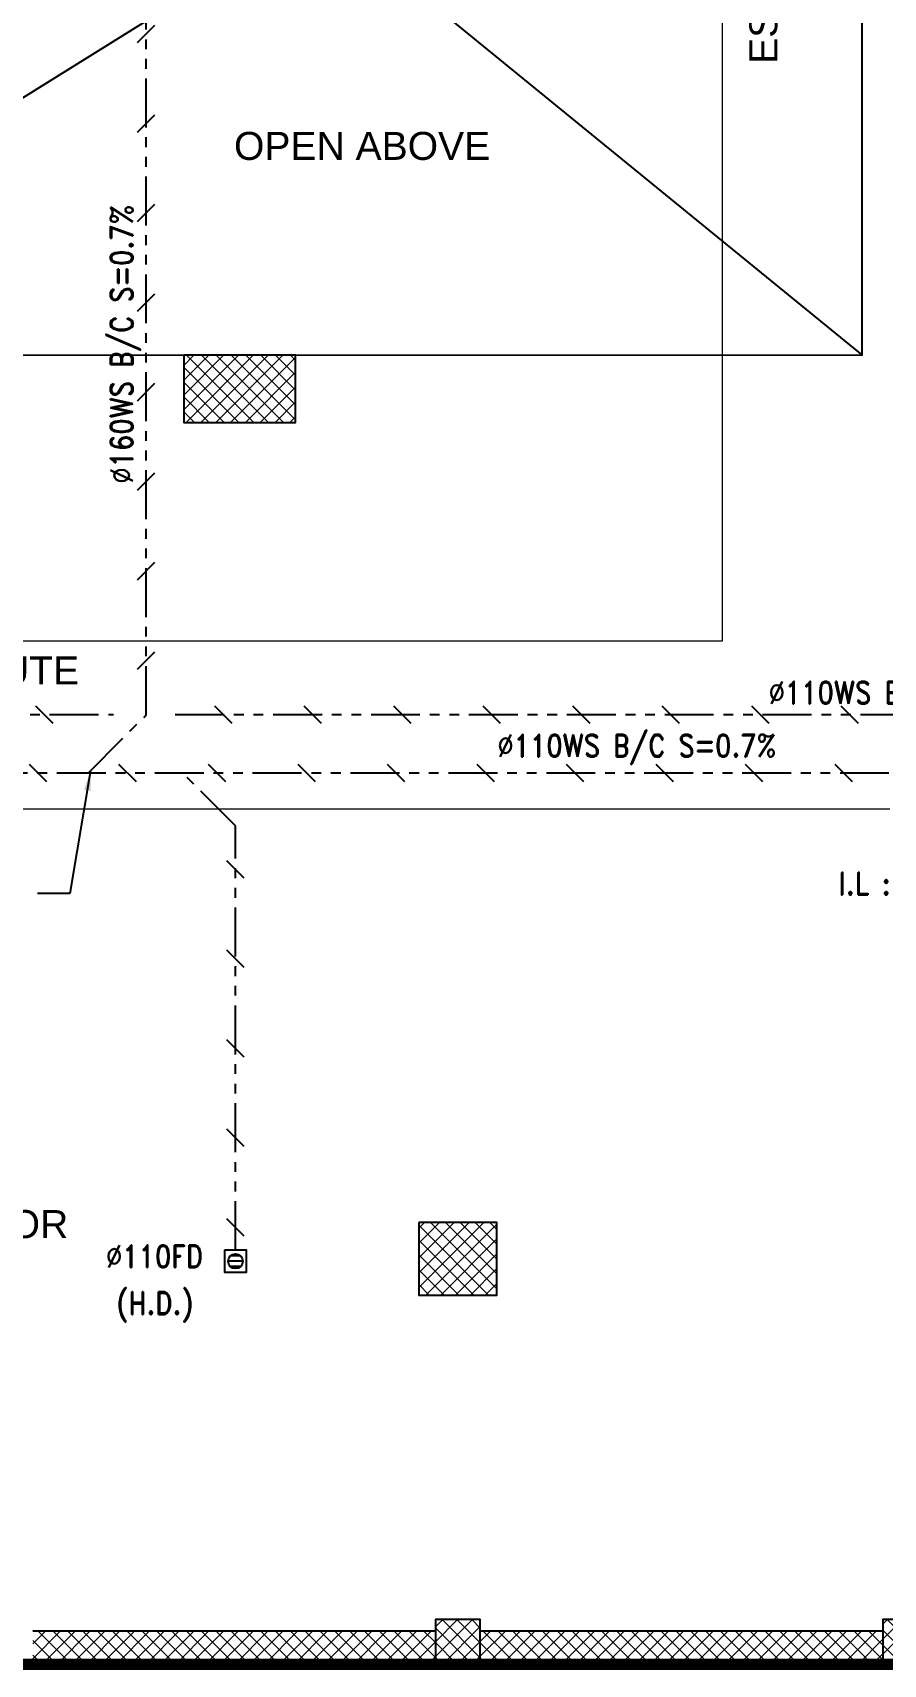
# Model space of a CAD drawing. Header units: inches. Extents: x 860051 to 1567527, y 277639 to 595672.
# Drawn here: x 1047074 to 1054677, y 339559 to 354142 of the extents above; entities that cross this region are included whole.
import ezdxf

# ---------------------------------------------------------------- set-up
doc = ezdxf.new("R2010")
doc.units = ezdxf.units.IN
doc.header["$MEASUREMENT"] = 0
for name, pattern in [('DASHED2', [9.525, 6.35, -3.175]), ('HIDDEN', [9.525, 6.35, -3.175]), ('PHANTOM2', [1.25, 0.625, -0.125, 0.125, -0.125, 0.125, -0.125])]:
    doc.linetypes.add(name, pattern=pattern)
for name, color, linetype, lineweight in [('A-HATCH CONCRETE', 254, 'Continuous', 5), ('A-LEASING LINE', 7, 'DASHED2', 9), ('escape route', 8, 'HIDDEN', 15)]:
    doc.layers.add(name, color=color, linetype=linetype, lineweight=lineweight)
for name, color, linetype in [('P-PIPE-DRA', 40, 'Continuous'), ('P-PIPE-DRA-TXT', 181, 'Continuous'), ('S-COL', 210, 'Continuous'), ('S-WALL', 1, 'Continuous'), ('SHAFT', 7, 'Continuous'), ('TEXT', 181, 'Continuous')]:
    doc.layers.add(name, color=color, linetype=linetype)
doc.styles.add('SS', font='romand.shx', dxfattribs={"width": 0.85, "height": 200})
doc.styles.get("Standard").update_dxf_attribs({"font": 'arial.ttf'})
doc.styles.add('style1', font='arial.ttf')
doc.dimstyles.get("Standard").update_dxf_attribs({"dimtxt": 0.18, "dimasz": 0.18, "dimexe": 0.18, "dimexo": 0.0625, "dimgap": 0.09, "dimtad": 0, "dimtih": 1, "dimtoh": 1, "dimdec": 4, "dimzin": 0, "dimdsep": 46, "dimtxsty": 'Standard', "dimcen": 0.09, "dimadec": 0, "dimazin": 0, "dimtfac": 1, "dimtdec": 4, "dimtofl": 0, "dimtmove": 0, "dimatfit": 3, "dimfxl": 1, "dimtolj": 1, "dimtzin": 0, "dimarcsym": 0})
pattern_1 = [(45, (1013480.555, -68927.58), (-66.29126, 66.29126), []), (135, (1013480.555, -68927.58), (-66.29126, -66.29126), [])]

# ---------------------------------------------------------------- blocks, each defined once
blk = doc.blocks.new('FD')
at = {"layer": 'P-PIPE-DRA', "color": 1, "linetype": 'Continuous'}
for p, q in [((-0.045, 0.146), (0.045, 0.146)), ((-0.066, 0.099), (0.066, 0.099)), ((-0.045, 0.051), (0.045, 0.051))]:
    blk.add_line(p, q, dxfattribs=at)
at = {"layer": 'P-PIPE-DRA', "color": 3, "linetype": 'Continuous'}
blk.add_lwpolyline([(0.099, 0), (0.099, 0.197), (-0.099, 0.197), (-0.099, 0)], close=True, dxfattribs=at)
at = {"layer": 'P-PIPE-DRA', "color": 1, "linetype": 'Continuous'}
blk.add_circle((0, 0.099), 0.0657, dxfattribs=at)

msp = doc.modelspace()

# ---------------------------------------------------------------- hatches: boundary and pattern name
at = {"layer": 'A-HATCH CONCRETE'}
h = msp.add_hatch(dxfattribs=at)
h.set_pattern_fill('ANSI37', color=251, scale=750)
h.set_pattern_definition(pattern_1)
h.paths.add_polyline_path([(1048424.1, 351259.4), (1048424.1, 350659.4), (1049424.1, 350659.4), (1049424.1, 351259.4)])
h = msp.add_hatch(dxfattribs=at)
h.set_pattern_fill('ANSI37', color=251, scale=750)
h.set_pattern_definition(pattern_1)
h.paths.add_polyline_path([(1050524.1, 343509.4), (1050524.1, 342859.4), (1051224.1, 342859.4), (1051224.1, 343509.4)])
h = msp.add_hatch(dxfattribs=at)
h.set_pattern_fill('ANSI37', color=251, scale=750)
h.set_pattern_definition(pattern_1)
h.paths.add_polyline_path([(1050674.1, 339559.4), (1051074.1, 339559.4), (1051074.1, 339959.4), (1050674.1, 339959.4)])
h = msp.add_hatch(dxfattribs=at)
h.set_pattern_fill('ANSI37', color=251, scale=750)
h.set_pattern_definition([(45, (1013479.92, -68927.58), (-66.29126, 66.29126), []), (135, (1013479.92, -68927.58), (-66.29126, -66.29126), [])])
h.paths.add_polyline_path([(1054673.4, 339559.4), (1055073.4, 339559.4), (1055073.4, 339959.4), (1054673.4, 339959.4)])

# ---------------------------------------------------------------- linework, layer by layer
at = {"layer": 'A-HATCH CONCRETE', "color": 251, "linetype": 'Continuous'}
for p, q in [((1047074.1, 339741.9), (1047191.6, 339859.4)), ((1047074.1, 339609.3), (1047324.2, 339859.4)), ((1047421.4, 339559.4), (1047121.4, 339859.4)), ((1047156.8, 339559.4), (1047456.8, 339859.4)), ((1047554, 339559.4), (1047254, 339859.4)), ((1047289.4, 339559.4), (1047589.4, 339859.4)), ((1047686.6, 339559.4), (1047386.6, 339859.4)), ((1047422, 339559.4), (1047722, 339859.4)), ((1047819.2, 339559.4), (1047519.2, 339859.4)), ((1047554.5, 339559.4), (1047854.5, 339859.4)), ((1047951.7, 339559.4), (1047651.7, 339859.4)), ((1047687.1, 339559.4), (1047987.1, 339859.4)), ((1048084.3, 339559.4), (1047784.3, 339859.4)), ((1047819.7, 339559.4), (1048119.7, 339859.4)), ((1048216.9, 339559.4), (1047916.9, 339859.4)), ((1047952.3, 339559.4), (1048252.3, 339859.4)), ((1048349.5, 339559.4), (1048049.5, 339859.4)), ((1048084.9, 339559.4), (1048384.9, 339859.4)), ((1048482.1, 339559.4), (1048182.1, 339859.4)), ((1048217.4, 339559.4), (1048517.4, 339859.4)), ((1048614.7, 339559.4), (1048314.7, 339859.4)), ((1048350, 339559.4), (1048650, 339859.4)), ((1048747.2, 339559.4), (1048447.2, 339859.4)), ((1048482.6, 339559.4), (1048782.6, 339859.4)), ((1048879.8, 339559.4), (1048579.8, 339859.4)), ((1048615.2, 339559.4), (1048915.2, 339859.4)), ((1049012.4, 339559.4), (1048712.4, 339859.4)), ((1048747.8, 339559.4), (1049047.8, 339859.4)), ((1049145, 339559.4), (1048845, 339859.4)), ((1048880.4, 339559.4), (1049180.4, 339859.4)), ((1049277.6, 339559.4), (1048977.6, 339859.4)), ((1049012.9, 339559.4), (1049312.9, 339859.4)), ((1049410.1, 339559.4), (1049110.1, 339859.4)), ((1049145.5, 339559.4), (1049445.5, 339859.4)), ((1049542.7, 339559.4), (1049242.7, 339859.4)), ((1049278.1, 339559.4), (1049578.1, 339859.4)), ((1049675.3, 339559.4), (1049375.3, 339859.4)), ((1049410.7, 339559.4), (1049710.7, 339859.4)), ((1049807.9, 339559.4), (1049507.9, 339859.4)), ((1049543.3, 339559.4), (1049843.3, 339859.4)), ((1049940.5, 339559.4), (1049640.5, 339859.4)), ((1049675.9, 339559.4), (1049975.9, 339859.4)), ((1050073.1, 339559.4), (1049773.1, 339859.4)), ((1049808.4, 339559.4), (1050108.4, 339859.4)), ((1050205.6, 339559.4), (1049905.6, 339859.4)), ((1049941, 339559.4), (1050241, 339859.4)), ((1050338.2, 339559.4), (1050038.2, 339859.4)), ((1050073.6, 339559.4), (1050373.6, 339859.4)), ((1050470.8, 339559.4), (1050170.8, 339859.4)), ((1050206.2, 339559.4), (1050506.2, 339859.4)), ((1050603.4, 339559.4), (1050303.4, 339859.4)), ((1050338.8, 339559.4), (1050638.8, 339859.4)), ((1050674.1, 339621.3), (1050436, 339859.4)), ((1050674.1, 339753.9), (1050568.6, 339859.4)), ((1051074.1, 339764.4), (1051169.1, 339859.4)), ((1051074.1, 339631.8), (1051301.7, 339859.4)), ((1051398.9, 339559.4), (1051098.9, 339859.4)), ((1051134.3, 339559.4), (1051434.3, 339859.4)), ((1051531.5, 339559.4), (1051231.5, 339859.4)), ((1051266.8, 339559.4), (1051566.8, 339859.4)), ((1051664.1, 339559.4), (1051364.1, 339859.4)), ((1051399.4, 339559.4), (1051699.4, 339859.4)), ((1051796.6, 339559.4), (1051496.6, 339859.4)), ((1051532, 339559.4), (1051832, 339859.4)), ((1051929.2, 339559.4), (1051629.2, 339859.4)), ((1051664.6, 339559.4), (1051964.6, 339859.4)), ((1052061.8, 339559.4), (1051761.8, 339859.4)), ((1051797.2, 339559.4), (1052097.2, 339859.4)), ((1052194.4, 339559.4), (1051894.4, 339859.4)), ((1051929.8, 339559.4), (1052229.8, 339859.4)), ((1052327, 339559.4), (1052027, 339859.4)), ((1052062.3, 339559.4), (1052362.3, 339859.4)), ((1052459.5, 339559.4), (1052159.5, 339859.4)), ((1052194.9, 339559.4), (1052494.9, 339859.4)), ((1052592.1, 339559.4), (1052292.1, 339859.4)), ((1052327.5, 339559.4), (1052627.5, 339859.4)), ((1052724.7, 339559.4), (1052424.7, 339859.4)), ((1052460.1, 339559.4), (1052760.1, 339859.4)), ((1052857.3, 339559.4), (1052557.3, 339859.4)), ((1052592.7, 339559.4), (1052892.7, 339859.4)), ((1052989.9, 339559.4), (1052689.9, 339859.4)), ((1052725.3, 339559.4), (1053025.3, 339859.4)), ((1053122.5, 339559.4), (1052822.5, 339859.4)), ((1052857.8, 339559.4), (1053157.8, 339859.4)), ((1053255, 339559.4), (1052955, 339859.4)), ((1052990.4, 339559.4), (1053290.4, 339859.4)), ((1053387.6, 339559.4), (1053087.6, 339859.4)), ((1053123, 339559.4), (1053423, 339859.4)), ((1053520.2, 339559.4), (1053220.2, 339859.4)), ((1053255.6, 339559.4), (1053555.6, 339859.4)), ((1053652.8, 339559.4), (1053352.8, 339859.4)), ((1053388.2, 339559.4), (1053688.2, 339859.4)), ((1053785.4, 339559.4), (1053485.4, 339859.4)), ((1053520.7, 339559.4), (1053820.7, 339859.4)), ((1053918, 339559.4), (1053618, 339859.4)), ((1053653.3, 339559.4), (1053953.3, 339859.4)), ((1054050.5, 339559.4), (1053750.5, 339859.4)), ((1053785.9, 339559.4), (1054085.9, 339859.4)), ((1054183.1, 339559.4), (1053883.1, 339859.4)), ((1053918.5, 339559.4), (1054218.5, 339859.4)), ((1054315.7, 339559.4), (1054015.7, 339859.4)), ((1054051.1, 339559.4), (1054351.1, 339859.4)), ((1054448.3, 339559.4), (1054148.3, 339859.4)), ((1054183.7, 339559.4), (1054483.7, 339859.4)), ((1054580.9, 339559.4), (1054280.9, 339859.4)), ((1054316.2, 339559.4), (1054616.2, 339859.4)), ((1054674.1, 339598.8), (1054413.4, 339859.4)), ((1054448.8, 339559.4), (1054674.1, 339784.7)), ((1054674.1, 339731.4), (1054546, 339859.4)), ((1047288.8, 339559.4), (1047074.1, 339774.2)), ((1047156.2, 339559.4), (1047074.1, 339641.6)), ((1050471.3, 339559.4), (1050674.1, 339762.2)), ((1051266.3, 339559.4), (1051074.1, 339751.7)), ((1054581.4, 339559.4), (1054674.1, 339652.1)), ((1050603.9, 339559.4), (1050674.1, 339629.6)), ((1051133.7, 339559.4), (1051074.1, 339619.1))]:
    msp.add_line(p, q, dxfattribs=at)
at = {"layer": 'A-LEASING LINE', "color": 6, "const_width": 100}
msp.add_lwpolyline([(1022963.9, 374585), (1022196.7, 362875.9), (1044073.6, 359753.6), (1044073.6, 353209.3), (1043173.4, 353209.5), (1043173.4, 349659.4), (1035123.4, 349659.4), (1035123.4, 339559.4), (1061472.8, 339559.4), (1061472.8, 345159.4), (1059723.2, 345159.4), (1059723.2, 351184.4), (1055862.5, 351184.4), (1055862.6, 358172.7), (1056886.1, 358025.9), (1058036.9, 366166.7), (1058044.6, 366165.6), (1058531.7, 369531.2), (1022963.9, 374585)], dxfattribs=at)
at = {"layer": 'escape route', "color": 251, "ltscale": 0.5}
for p, q in [((1053238.2, 348705.9), (1053238.2, 359859.7)), ((1035288.2, 348705.9), (1053238.2, 348705.9)), ((1035288.2, 347205.9), (1054738.2, 347205.9))]:
    msp.add_line(p, q, dxfattribs=at)
at = {"layer": 'P-PIPE-DRA', "linetype": 'PHANTOM2', "ltscale": 700}
for p, q in [((1048088.4, 348044.4), (1048088.4, 356486.2)), ((1043725.7, 348049.5), (1047795.2, 348049.5)), ((1047571.9, 347527.9), (1048088.4, 348044.4)), ((1048348.2, 348049.5), (1059823.9, 348049.5)), ((1041165.3, 347527.9), (1056865, 347527.9)), ((1048886.7, 347053.3), (1048412.2, 347527.9)), ((1048886.7, 343261.2), (1048886.7, 347053.3))]:
    msp.add_line(p, q, dxfattribs=at)
at = {"layer": 'P-PIPE-DRA', "color": 1}
for p, q in [((1048010.6, 354053.2), (1048166.1, 354208.8)), ((1048010.6, 353253.2), (1048166.1, 353408.8)), ((1048010.6, 352453.2), (1048166.1, 352608.8)), ((1048010.6, 351653.2), (1048166.1, 351808.8)), ((1048010.6, 350853.2), (1048166.1, 351008.8)), ((1048010.6, 350053.2), (1048166.1, 350208.8)), ((1048010.6, 349253.2), (1048166.1, 349408.8)), ((1048010.6, 348453.2), (1048166.1, 348608.8)), ((1047097.9, 348127.3), (1047253.5, 347971.7)), ((1048697.9, 348127.3), (1048853.5, 347971.7)), ((1049497.9, 348127.3), (1049653.5, 347971.7)), ((1050297.9, 348127.3), (1050453.5, 347971.7)), ((1051097.9, 348127.3), (1051253.5, 347971.7)), ((1051897.9, 348127.3), (1052053.5, 347971.7)), ((1052697.9, 348127.3), (1052853.5, 347971.7)), ((1053497.9, 348127.3), (1053653.5, 347971.7)), ((1054297.9, 348127.3), (1054453.5, 347971.7)), ((1047042.6, 347605.7), (1047198.2, 347450.1)), ((1047842.6, 347605.7), (1047998.2, 347450.1)), ((1048642.6, 347605.7), (1048798.2, 347450.1)), ((1049442.6, 347605.7), (1049598.2, 347450.1)), ((1050242.6, 347605.7), (1050398.2, 347450.1)), ((1051042.6, 347605.7), (1051198.2, 347450.1)), ((1051842.6, 347605.7), (1051998.2, 347450.1)), ((1052642.6, 347605.7), (1052798.2, 347450.1)), ((1053442.6, 347605.7), (1053598.2, 347450.1)), ((1054242.6, 347605.7), (1054398.2, 347450.1)), ((1048964.5, 346586.2), (1048808.9, 346741.7)), ((1048964.5, 345786.2), (1048808.9, 345941.7)), ((1048964.5, 344986.2), (1048808.9, 345141.7)), ((1048964.5, 344186.2), (1048808.9, 344341.7)), ((1048964.5, 343386.2), (1048808.9, 343541.7))]:
    msp.add_line(p, q, dxfattribs=at)
at = {"layer": 'S-COL', "color": 251}
for points in [[(1048424.1, 351259.4), (1048424.1, 350659.4), (1049424.1, 350659.4), (1049424.1, 351259.4)], [(1050524.1, 343509.4), (1050524.1, 342859.4), (1051224.1, 342859.4), (1051224.1, 343509.4)], [(1050674.1, 339559.4), (1051074.1, 339559.4), (1051074.1, 339959.4), (1050674.1, 339959.4)], [(1054673.4, 339559.4), (1055073.4, 339559.4), (1055073.4, 339959.4), (1054673.4, 339959.4)]]:
    msp.add_lwpolyline(points, close=True, dxfattribs=at)
at = {"layer": 'S-WALL', "color": 251}
for points in [[(1047074.1, 339859.4), (1050674.1, 339859.4)], [(1051074.1, 339859.4), (1054674.1, 339859.4)], [(1035024.1, 339559.4), (1061573.4, 339559.4)]]:
    msp.add_lwpolyline(points, dxfattribs=at)
at = {"layer": 'SHAFT', "color": 251}
for p, q in [((1044088.2, 359744.1), (1054488.2, 351259.3)), ((1054531.1, 358261), (1043299.7, 351261.8))]:
    msp.add_line(p, q, dxfattribs=at)
msp.add_lwpolyline([(1043224.1, 353109.3), (1043224.1, 351261.8), (1054488.2, 351259.3), (1054488.2, 358260.2), (1044088.2, 359744.1), (1044088.2, 353109.4), (1043299.7, 353109.4), (1043299.7, 353109.3)], dxfattribs=at)

# ---------------------------------------------------------------- block references
at = {"layer": 'P-PIPE-DRA', "ltscale": 10, "xscale": 1000, "yscale": 1000, "zscale": 1000, "rotation": 180}
msp.add_blockref('FD', (1048886.7, 343261.2), dxfattribs=at)

# ---------------------------------------------------------------- texts
at = {"layer": 'P-PIPE-DRA-TXT', "style": 'SS', "width": 0.85}
msp.add_text('%%C160WS B/C S=0.7%%%', height=200, rotation=90, dxfattribs=at).set_placement((1047969, 350111.9))
for p in [(1053652.4, 348144.6), (1051228.3, 347670.1)]:
    msp.add_text('%%C110WS B/C S=0.7%%%', height=200, dxfattribs=at).set_placement(p)
at = {"layer": 'P-PIPE-DRA-TXT', "color": 181, "ltscale": 10, "style": 'SS', "width": 0.85}
for s, p in [('I.L : -5.30', (1054276.7, 346436.5)), ('%%C110FD', (1047730.2, 343106.5)), ('(H.D.)', (1047828.6, 342687.7))]:
    msp.add_text(s, height=200, dxfattribs=at).set_placement(p)
at = {"layer": 'TEXT', "color": 251, "ltscale": 0.5, "style": 'style1'}
msp.add_text('ESCAPE ROUTE', height=250, rotation=90, dxfattribs=at).set_placement((1053729.5, 353863.3))
for s, p in [('OPEN ABOVE  ', (1048873.5, 353005.1)), ('ESCAPE ROUTE', (1044753.2, 348317.3)), ('ANCHOR ', (1045878.8, 343369.5))]:
    msp.add_text(s, height=250, dxfattribs=at).set_placement(p)

# ---------------------------------------------------------------- leaders
at = {"layer": 'P-PIPE-DRA-TXT', "color": 181, "ltscale": 10}
msp.add_leader([(1047592.3, 347549), (1047406.4, 346447.4), (1047116.3, 346447.4)], dimstyle='Standard', override={"dimasz": 180, "dimclrd": 1}, dxfattribs=at)

doc.saveas('drawing.dxf')
